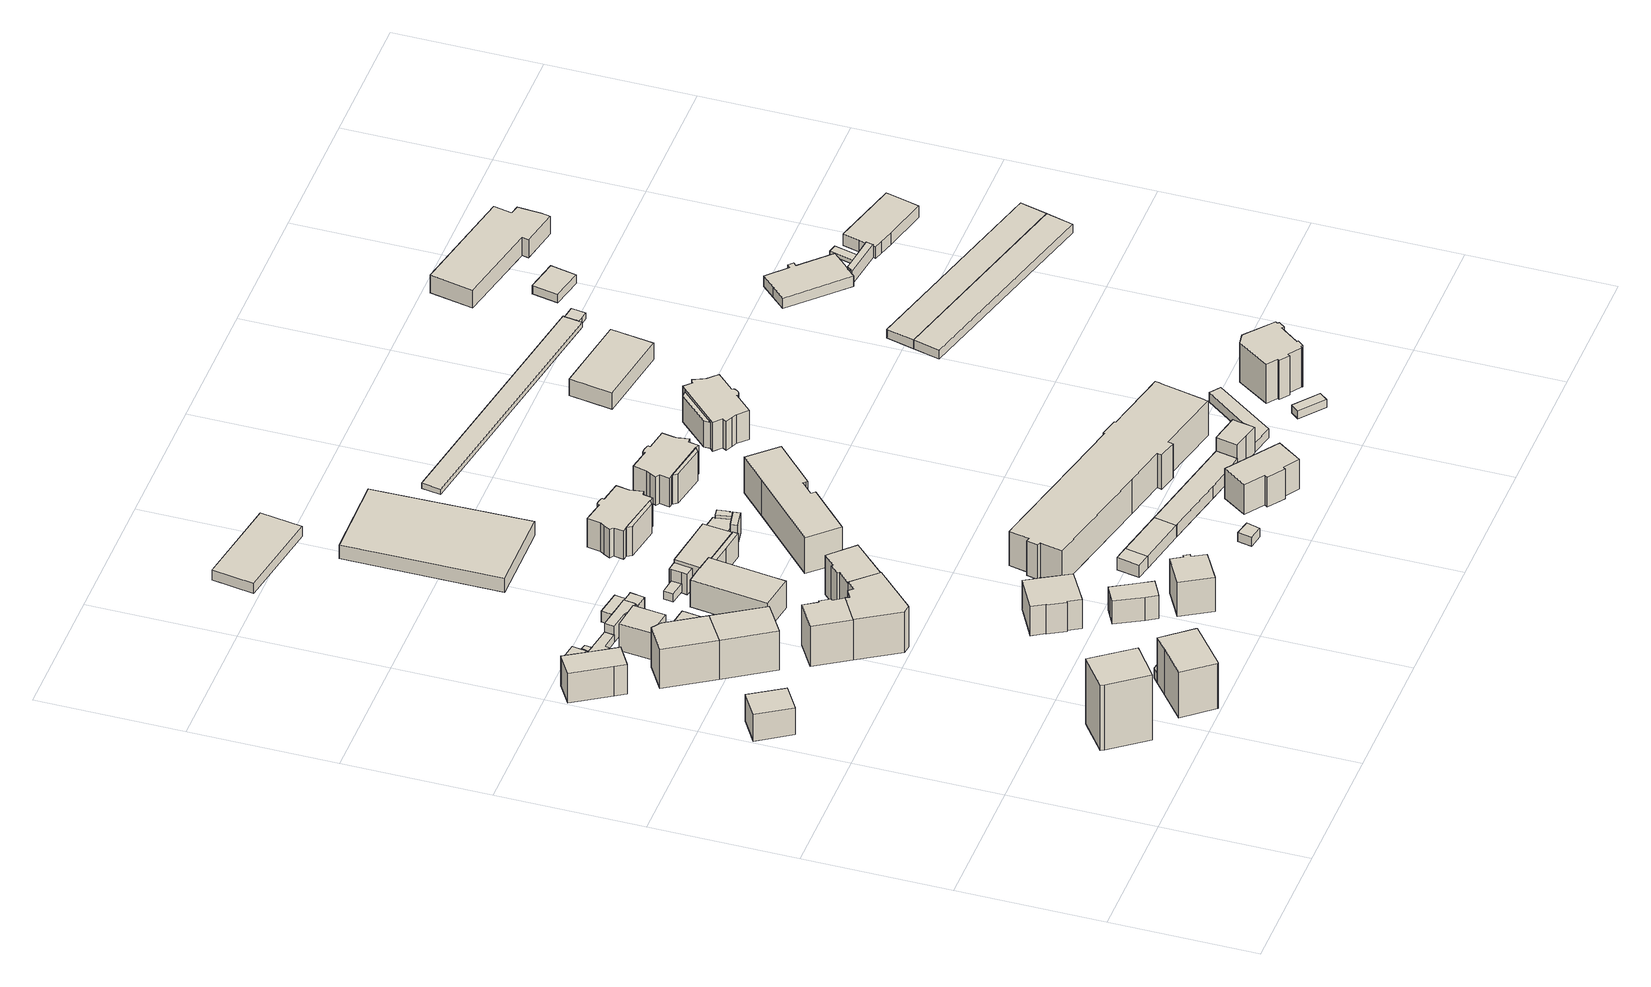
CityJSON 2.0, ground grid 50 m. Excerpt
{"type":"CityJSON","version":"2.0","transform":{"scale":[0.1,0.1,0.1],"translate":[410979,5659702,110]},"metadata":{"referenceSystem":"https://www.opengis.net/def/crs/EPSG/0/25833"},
"CityObjects":{
"building1":{"type":"Building","attributes":{"Dachtyp_tdc":"tdcHipAndGableRoof","Gemeindeschluessel":14612000,"Dachneigung":28.45,"QualitaetDacherkennung":75,"Geometrietyp2DReferenz":"3000","measuredHeight":11.89,"function":"31001_9998","roofType":"5000"},"geometry":[{"type":"Solid","lod":"1","boundaries":[[[[0,1,2,3]],[[4,5,6,7]],[[3,5,4,0]],[[2,6,5,3]],[[1,7,6,2]],[[0,4,7,1]]]]}]},
"building2":{"type":"Building","attributes":{"Dachtyp_tdc":"tdcPolyFlatRoof","Gemeindeschluessel":14612000,"Dachneigung":0,"QualitaetDacherkennung":70,"Geometrietyp2DReferenz":"3000","measuredHeight":25.7,"function":"31001_2000","roofType":"1000"},"geometry":[{"type":"Solid","lod":"1","boundaries":[[[[8,9,10,11,12,13]],[[14,15,16,17,18,19]],[[13,15,14,8]],[[12,16,15,13]],[[11,17,16,12]],[[10,18,17,11]],[[9,19,18,10]],[[8,14,19,9]]]]}]},
"building3":{"type":"Building","attributes":{"Gemeindeschluessel":14612000,"Geometrietyp2DReferenz":"3000","function":"31001_9998","roofType":"9999"},"children":["building3-1","building3-2"]},
"building3-1":{"type":"BuildingPart","attributes":{"Dachtyp_tdc":"tdcGableRoof","Dachneigung":64.09,"QualitaetDacherkennung":6,"Geometrietyp2DReferenz":"3000","measuredHeight":7.27,"roofType":"3100"},"parents":["building3"],"geometry":[{"type":"Solid","lod":"1","boundaries":[[[[20,21,22,23,24,25,26,27]],[[28,29,30,31,32,33,34,35]],[[27,29,28,20]],[[26,30,29,27]],[[25,31,30,26]],[[24,32,31,25]],[[23,33,32,24]],[[22,34,33,23]],[[21,35,34,22]],[[20,28,35,21]]]]}]},
"building3-2":{"type":"BuildingPart","attributes":{"Dachtyp_tdc":"tdcGableRoof","Dachneigung":32.37,"QualitaetDacherkennung":65,"Geometrietyp2DReferenz":"3000","measuredHeight":13.09,"roofType":"3100"},"parents":["building3"],"geometry":[{"type":"Solid","lod":"1","boundaries":[[[[36,37,38,39,40,41,42,43]],[[44,34,32,45,46,47,48,49]],[[43,34,44,36]],[[42,32,34,43]],[[41,45,32,42]],[[40,46,45,41]],[[39,47,46,40]],[[38,48,47,39]],[[37,49,48,38]],[[36,44,49,37]]]]}]},
"building4":{"type":"Building","attributes":{"Dachtyp_tdc":"tdcPolyFlatRoof","Gemeindeschluessel":14612000,"Dachneigung":0,"QualitaetDacherkennung":59,"Geometrietyp2DReferenz":"3000","measuredHeight":17.92,"function":"31001_2000","roofType":"1000"},"geometry":[{"type":"Solid","lod":"1","boundaries":[[[[50,51,52,53,54,55,56]],[[57,58,59,60,61,62,63]],[[56,58,57,50]],[[55,59,58,56]],[[54,60,59,55]],[[53,61,60,54]],[[52,62,61,53]],[[51,63,62,52]],[[50,57,63,51]]]]}]},
"building5":{"type":"Building","attributes":{"Dachtyp_tdc":"tdcFreeFormRoof","Gemeindeschluessel":14612000,"Dachneigung":30.15,"QualitaetDacherkennung":77,"Geometrietyp2DReferenz":"3000","measuredHeight":17.37,"function":"31001_9998","roofType":"5000"},"geometry":[{"type":"Solid","lod":"1","boundaries":[[[[64,65,66,67,68]],[[69,70,71,72,73]],[[68,70,69,64]],[[67,71,70,68]],[[66,72,71,67]],[[65,73,72,66]],[[64,69,73,65]]]]}]},
"building6":{"type":"Building","attributes":{"Dachtyp_tdc":"tdcPolyFlatRoof","Gemeindeschluessel":14612000,"Dachneigung":3.82,"QualitaetDacherkennung":51,"Geometrietyp2DReferenz":"3000","measuredHeight":4.16,"function":"31001_2000","roofType":"2100"},"geometry":[{"type":"Solid","lod":"1","boundaries":[[[[74,75,76,77,78,79]],[[80,81,82,83,84,85]],[[79,81,80,74]],[[78,82,81,79]],[[77,83,82,78]],[[76,84,83,77]],[[75,85,84,76]],[[74,80,85,75]]]]}]},
"building7":{"type":"Building","attributes":{"Dachtyp_tdc":"tdcPolyFlatRoof","Gemeindeschluessel":14612000,"Dachneigung":0,"QualitaetDacherkennung":59,"Geometrietyp2DReferenz":"3000","measuredHeight":2.25,"function":"31001_9998","roofType":"1000"},"geometry":[{"type":"Solid","lod":"1","boundaries":[[[[86,87,88,89,90]],[[91,92,93,94,95]],[[90,92,91,86]],[[89,93,92,90]],[[88,94,93,89]],[[87,95,94,88]],[[86,91,95,87]]]]}]},
"building8":{"type":"Building","attributes":{"Dachtyp_tdc":"tdcHipAndGableRoof","Gemeindeschluessel":14612000,"Dachneigung":31.31,"QualitaetDacherkennung":80,"Geometrietyp2DReferenz":"3000","measuredHeight":17.46,"function":"31001_9998","roofType":"5000"},"geometry":[{"type":"Solid","lod":"1","boundaries":[[[[66,65,96,97]],[[98,99,100,101]],[[97,99,98,66]],[[96,100,99,97]],[[65,101,100,96]],[[66,98,101,65]]]]}]},
"building9":{"type":"Building","attributes":{"Dachtyp_tdc":"tdcPolyFlatRoof","Gemeindeschluessel":14612000,"Dachneigung":0,"QualitaetDacherkennung":0,"Geometrietyp2DReferenz":"3000","BezugspunktDach":"2000","measuredHeight":2.55,"function":"31001_9998"},"geometry":[{"type":"Solid","lod":"1","boundaries":[[[[102,103,104,105,106]],[[107,95,94,108,109]],[[106,95,107,102]],[[105,94,95,106]],[[104,108,94,105]],[[103,109,108,104]],[[102,107,109,103]]]]}]},
"building10":{"type":"Building","attributes":{"Dachtyp_tdc":"tdcPolyFlatRoof","Gemeindeschluessel":14612000,"Dachneigung":13.91,"QualitaetDacherkennung":56,"Geometrietyp2DReferenz":"3000","measuredHeight":3.48,"function":"31001_9998","roofType":"2100"},"geometry":[{"type":"Solid","lod":"1","boundaries":[[[[110,111,112,113,114,115,116,117,118,119]],[[120,121,122,123,124,125,126,127,128,129]],[[119,121,120,110]],[[118,122,121,119]],[[117,123,122,118]],[[116,124,123,117]],[[115,125,124,116]],[[114,126,125,115]],[[113,127,126,114]],[[112,128,127,113]],[[111,129,128,112]],[[110,120,129,111]]]]}]},
"building11":{"type":"Building","attributes":{"Dachtyp_tdc":"tdcFreeFormRoof","Gemeindeschluessel":14612000,"Dachneigung":33.06,"QualitaetDacherkennung":51,"Geometrietyp2DReferenz":"3000","measuredHeight":17.55,"function":"31001_9998","roofType":"5000"},"geometry":[{"type":"Solid","lod":"1","boundaries":[[[[130,131,132,133,134,135,136,137]],[[138,139,140,141,142,143,144,145]],[[137,139,138,130]],[[136,140,139,137]],[[135,141,140,136]],[[134,142,141,135]],[[133,143,142,134]],[[132,144,143,133]],[[131,145,144,132]],[[130,138,145,131]]]]}]},
"building12":{"type":"Building","attributes":{"Dachtyp_tdc":"tdcGableRoof","Gemeindeschluessel":14612000,"Dachneigung":27.66,"QualitaetDacherkennung":81,"Geometrietyp2DReferenz":"3000","measuredHeight":11.78,"function":"31001_9998","roofType":"3100"},"geometry":[{"type":"Solid","lod":"1","boundaries":[[[[146,147,148,149]],[[150,151,152,153]],[[149,151,150,146]],[[148,152,151,149]],[[147,153,152,148]],[[146,150,153,147]]]]}]},
"building13":{"type":"Building","attributes":{"Dachtyp_tdc":"tdcFreeFormRoof","Gemeindeschluessel":14612000,"Dachneigung":32.42,"QualitaetDacherkennung":7,"Geometrietyp2DReferenz":"3000","measuredHeight":18.28,"function":"31001_9998","roofType":"5000"},"geometry":[{"type":"Solid","lod":"1","boundaries":[[[[154,155,156,157,158,159,160,161,162]],[[145,144,163,164,165,166,167,168,169]],[[162,144,145,154]],[[161,163,144,162]],[[160,164,163,161]],[[159,165,164,160]],[[158,166,165,159]],[[157,167,166,158]],[[156,168,167,157]],[[155,169,168,156]],[[154,145,169,155]]]]}]},
"building14":{"type":"Building","attributes":{"Dachtyp_tdc":"tdcPolyFlatRoof","Gemeindeschluessel":14612000,"Dachneigung":0,"QualitaetDacherkennung":68,"Geometrietyp2DReferenz":"3000","measuredHeight":2.69,"function":"31001_9998","roofType":"1000"},"geometry":[{"type":"Solid","lod":"1","boundaries":[[[[170,171,172,173]],[[174,175,176,177]],[[173,175,174,170]],[[172,176,175,173]],[[171,177,176,172]],[[170,174,177,171]]]]}]},
"building15":{"type":"Building","attributes":{"Gemeindeschluessel":14612000,"Geometrietyp2DReferenz":"3000","function":"31001_9998","roofType":"9999"},"children":["building15-1","building15-2"]},
"building15-1":{"type":"BuildingPart","attributes":{"Dachtyp_tdc":"tdcFreeFormRoof","Dachneigung":44.7,"QualitaetDacherkennung":8,"Geometrietyp2DReferenz":"3000","measuredHeight":7.55,"roofType":"5000"},"parents":["building15"],"geometry":[{"type":"Solid","lod":"1","boundaries":[[[[178,179,180,181,182,183,184,185,186]],[[187,188,189,190,191,192,193,194,195]],[[186,188,187,178]],[[185,189,188,186]],[[184,190,189,185]],[[183,191,190,184]],[[182,192,191,183]],[[181,193,192,182]],[[180,194,193,181]],[[179,195,194,180]],[[178,187,195,179]]]]}]},
"building15-2":{"type":"BuildingPart","attributes":{"Dachtyp_tdc":"tdcPolyFlatRoof","Dachneigung":4.94,"QualitaetDacherkennung":70,"Geometrietyp2DReferenz":"3000","measuredHeight":6.13,"roofType":"2100"},"parents":["building15"],"geometry":[{"type":"Solid","lod":"1","boundaries":[[[[196,197,198,199,200,201]],[[194,192,202,203,204,205]],[[201,192,194,196]],[[200,202,192,201]],[[199,203,202,200]],[[198,204,203,199]],[[197,205,204,198]],[[196,194,205,197]]]]}]},
"building16":{"type":"Building","attributes":{"Dachtyp_tdc":"tdcFreeFormRoof","Gemeindeschluessel":14612000,"Dachneigung":34.7,"QualitaetDacherkennung":12,"Geometrietyp2DReferenz":"3000","measuredHeight":5.83,"function":"31001_9998","roofType":"5000"},"geometry":[{"type":"Solid","lod":"1","boundaries":[[[[206,207,208,209,210]],[[211,212,213,214,215]],[[210,212,211,206]],[[209,213,212,210]],[[208,214,213,209]],[[207,215,214,208]],[[206,211,215,207]]]]}]},
"building17":{"type":"Building","attributes":{"Dachtyp_tdc":"tdcHipAndGableRoof","Gemeindeschluessel":14612000,"Dachneigung":14.03,"QualitaetDacherkennung":25,"Geometrietyp2DReferenz":"3000","measuredHeight":12.57,"function":"31001_9998","roofType":"5000"},"geometry":[{"type":"Solid","lod":"1","boundaries":[[[[216,217,218,219,220,221,222,223,224]],[[225,226,227,228,229,230,231,232,233]],[[224,226,225,216]],[[223,227,226,224]],[[222,228,227,223]],[[221,229,228,222]],[[220,230,229,221]],[[219,231,230,220]],[[218,232,231,219]],[[217,233,232,218]],[[216,225,233,217]]]]}]},
"building18":{"type":"Building","attributes":{"Dachtyp_tdc":"tdcPolyFlatRoof","Gemeindeschluessel":14612000,"Dachneigung":0,"QualitaetDacherkennung":86,"Geometrietyp2DReferenz":"3000","measuredHeight":10.65,"function":"31001_9998","roofType":"1000"},"geometry":[{"type":"Solid","lod":"1","boundaries":[[[[234,235,236,237,238,239,240,241,242,243,244]],[[245,246,247,248,249,250,251,252,253,254,255]],[[244,246,245,234]],[[243,247,246,244]],[[242,248,247,243]],[[241,249,248,242]],[[240,250,249,241]],[[239,251,250,240]],[[238,252,251,239]],[[237,253,252,238]],[[236,254,253,237]],[[235,255,254,236]],[[234,245,255,235]]]]}]},
"building19":{"type":"Building","attributes":{"Dachtyp_tdc":"tdcGableRoof","Gemeindeschluessel":14612000,"Dachneigung":38.13,"QualitaetDacherkennung":48,"Geometrietyp2DReferenz":"3000","measuredHeight":10.62,"function":"31001_9998","roofType":"3100"},"geometry":[{"type":"Solid","lod":"1","boundaries":[[[[256,257,258,259,260,261,262,263]],[[264,265,266,267,268,269,270,271]],[[263,265,264,256]],[[262,266,265,263]],[[261,267,266,262]],[[260,268,267,261]],[[259,269,268,260]],[[258,270,269,259]],[[257,271,270,258]],[[256,264,271,257]]]]}]},
"building20":{"type":"Building","attributes":{"Dachtyp_tdc":"tdcHipAndGableRoof","Gemeindeschluessel":14612000,"Dachneigung":27.06,"QualitaetDacherkennung":52,"Geometrietyp2DReferenz":"3000","measuredHeight":17.89,"function":"31001_9998","roofType":"5000"},"geometry":[{"type":"Solid","lod":"1","boundaries":[[[[272,273,274,275,276,277,278,279,280]],[[281,282,283,284,285,286,287,288,289]],[[280,282,281,272]],[[279,283,282,280]],[[278,284,283,279]],[[277,285,284,278]],[[276,286,285,277]],[[275,287,286,276]],[[274,288,287,275]],[[273,289,288,274]],[[272,281,289,273]]]]}]},
"building21":{"type":"Building","attributes":{"Dachtyp_tdc":"tdcGableRoof","Gemeindeschluessel":14612000,"Dachneigung":25.52,"QualitaetDacherkennung":60,"Geometrietyp2DReferenz":"3000","measuredHeight":3.64,"function":"31001_9998","roofType":"3100"},"geometry":[{"type":"Solid","lod":"1","boundaries":[[[[290,291,292,293]],[[294,295,296,297]],[[293,295,294,290]],[[292,296,295,293]],[[291,297,296,292]],[[290,294,297,291]]]]}]},
"building22":{"type":"Building","attributes":{"Dachtyp_tdc":"tdcFreeFormRoof","Gemeindeschluessel":14612000,"Dachneigung":30.34,"QualitaetDacherkennung":51,"Geometrietyp2DReferenz":"3000","measuredHeight":15.35,"function":"31001_9998","roofType":"5000"},"geometry":[{"type":"Solid","lod":"1","boundaries":[[[[298,299,300,301,302,303,304,305]],[[306,307,308,309,310,311,312,313]],[[305,307,306,298]],[[304,308,307,305]],[[303,309,308,304]],[[302,310,309,303]],[[301,311,310,302]],[[300,312,311,301]],[[299,313,312,300]],[[298,306,313,299]]]]}]},
"building23":{"type":"Building","attributes":{"Dachtyp_tdc":"tdcPolyFlatRoof","Gemeindeschluessel":14612000,"Dachneigung":0,"QualitaetDacherkennung":20,"Geometrietyp2DReferenz":"3000","measuredHeight":3.99,"function":"31001_9998","roofType":"1000"},"geometry":[{"type":"Solid","lod":"1","boundaries":[[[[314,315,316,317]],[[318,319,320,321]],[[317,319,318,314]],[[316,320,319,317]],[[315,321,320,316]],[[314,318,321,315]]]]}]},
"building24":{"type":"Building","attributes":{"Gemeindeschluessel":14612000,"Geometrietyp2DReferenz":"3000","function":"31001_9998","roofType":"9999"},"children":["building24-1","building24-2","building24-3","building24-4","building24-5","building24-6"]},
"building24-1":{"type":"BuildingPart","attributes":{"Dachtyp_tdc":"tdcPolyFlatRoof","Dachneigung":37.75,"QualitaetDacherkennung":62,"Geometrietyp2DReferenz":"3000","measuredHeight":8.71,"roofType":"2100"},"parents":["building24"],"geometry":[{"type":"Solid","lod":"1","boundaries":[[[[322,323,324,325,326,327]],[[328,329,330,331,332,333]],[[327,329,328,322]],[[326,330,329,327]],[[325,331,330,326]],[[324,332,331,325]],[[323,333,332,324]],[[322,328,333,323]]]]}]},
"building24-2":{"type":"BuildingPart","attributes":{"Dachtyp_tdc":"tdcGableRoof","Dachneigung":14.85,"QualitaetDacherkennung":25,"Geometrietyp2DReferenz":"3000","measuredHeight":10.4,"roofType":"3100"},"parents":["building24"],"geometry":[{"type":"Solid","lod":"1","boundaries":[[[[334,335,336,337]],[[338,339,340,341]],[[337,339,338,334]],[[336,340,339,337]],[[335,341,340,336]],[[334,338,341,335]]]]}]},
"building24-3":{"type":"BuildingPart","attributes":{"Dachtyp_tdc":"tdcPolyFlatRoof","Dachneigung":3.34,"QualitaetDacherkennung":79,"Geometrietyp2DReferenz":"3000","measuredHeight":8.19,"roofType":"2100"},"parents":["building24"],"geometry":[{"type":"Solid","lod":"1","boundaries":[[[[342,343,344,345,346,347]],[[348,349,350,351,352,338]],[[347,349,348,342]],[[346,350,349,347]],[[345,351,350,346]],[[344,352,351,345]],[[343,338,352,344]],[[342,348,338,343]]]]}]},
"building24-4":{"type":"BuildingPart","attributes":{"Dachtyp_tdc":"tdcPolyFlatRoof","Dachneigung":38.41,"QualitaetDacherkennung":65,"Geometrietyp2DReferenz":"3000","measuredHeight":10.07,"roofType":"2100"},"parents":["building24"],"geometry":[{"type":"Solid","lod":"1","boundaries":[[[[353,354,355,356,357,358]],[[359,360,361,340,362,363]],[[358,360,359,353]],[[357,361,360,358]],[[356,340,361,357]],[[355,362,340,356]],[[354,363,362,355]],[[353,359,363,354]]]]}]},
"building24-5":{"type":"BuildingPart","attributes":{"Dachtyp_tdc":"tdcFreeFormRoof","Dachneigung":24.23,"QualitaetDacherkennung":62,"Geometrietyp2DReferenz":"3000","measuredHeight":8.21,"roofType":"5000"},"parents":["building24"],"geometry":[{"type":"Solid","lod":"1","boundaries":[[[[364,365,366,367,368,369,370,371,372,373,374,375]],[[376,377,378,340,379,339,380,381,329,382,328,383]],[[375,377,376,364]],[[374,378,377,375]],[[373,340,378,374]],[[372,379,340,373]],[[371,339,379,372]],[[370,380,339,371]],[[369,381,380,370]],[[368,329,381,369]],[[367,382,329,368]],[[366,328,382,367]],[[365,383,328,366]],[[364,376,383,365]]]]}]},
"building24-6":{"type":"BuildingPart","attributes":{"Dachtyp_tdc":"tdcPolyFlatRoof","Dachneigung":39.74,"QualitaetDacherkennung":48,"Geometrietyp2DReferenz":"3000","measuredHeight":8.86,"roofType":"2100"},"parents":["building24"],"geometry":[{"type":"Solid","lod":"1","boundaries":[[[[384,385,386,387]],[[388,383,333,389]],[[387,383,388,384]],[[386,333,383,387]],[[385,389,333,386]],[[384,388,389,385]]]]}]},
"building25":{"type":"Building","attributes":{"Dachtyp_tdc":"tdcPolyFlatRoof","Gemeindeschluessel":14612000,"Dachneigung":10.59,"QualitaetDacherkennung":79,"Geometrietyp2DReferenz":"3000","measuredHeight":5.5,"function":"31001_9998","roofType":"2100"},"geometry":[{"type":"Solid","lod":"1","boundaries":[[[[390,391,392,393]],[[394,395,396,397]],[[393,395,394,390]],[[392,396,395,393]],[[391,397,396,392]],[[390,394,397,391]]]]}]},
"building26":{"type":"Building","attributes":{"Dachtyp_tdc":"tdcGableRoof","Gemeindeschluessel":14612000,"Dachneigung":11.75,"QualitaetDacherkennung":2,"Geometrietyp2DReferenz":"3000","measuredHeight":9.67,"function":"31001_2000","roofType":"3100"},"geometry":[{"type":"Solid","lod":"1","boundaries":[[[[398,399,400,401]],[[402,403,404,405]],[[401,403,402,398]],[[400,404,403,401]],[[399,405,404,400]],[[398,402,405,399]]]]}]},
"building27":{"type":"Building","attributes":{"Dachtyp_tdc":"tdcPolyFlatRoof","Gemeindeschluessel":14612000,"Dachneigung":9.87,"QualitaetDacherkennung":78,"Geometrietyp2DReferenz":"3000","measuredHeight":5.44,"function":"31001_9998","roofType":"2100"},"geometry":[{"type":"Solid","lod":"1","boundaries":[[[[406,407,408,409]],[[410,411,397,396]],[[409,411,410,406]],[[408,397,411,409]],[[407,396,397,408]],[[406,410,396,407]]]]}]},
"building28":{"type":"Building","attributes":{"Gemeindeschluessel":14612000,"Geometrietyp2DReferenz":"3000","function":"31001_9998","roofType":"9999"},"children":["building28-1","building28-2"]},
"building28-1":{"type":"BuildingPart","attributes":{"Dachtyp_tdc":"tdcPolyFlatRoof","Dachneigung":4.15,"QualitaetDacherkennung":34,"Geometrietyp2DReferenz":"3000","measuredHeight":11.45,"roofType":"2100"},"parents":["building28"],"geometry":[{"type":"Solid","lod":"1","boundaries":[[[[412,413,414,415]],[[416,417,418,419]],[[415,417,416,412]],[[414,418,417,415]],[[413,419,418,414]],[[412,416,419,413]]]]}]},
"building28-2":{"type":"BuildingPart","attributes":{"Dachtyp_tdc":"tdcGableRoof","Dachneigung":38.73,"QualitaetDacherkennung":69,"Geometrietyp2DReferenz":"3000","measuredHeight":14.3,"roofType":"3100"},"parents":["building28"],"geometry":[{"type":"Solid","lod":"1","boundaries":[[[[420,421,422,423,424,425,426,427,428,429,430,431,432,433,434,435,436,437,438,439,440,441,442,443,444]],[[445,418,417,446,447,448,449,450,451,452,453,454,455,456,457,458,459,460,461,462,463,464,465,466,467]],[[444,418,445,420]],[[443,417,418,444]],[[442,446,417,443]],[[441,447,446,442]],[[440,448,447,441]],[[439,449,448,440]],[[438,450,449,439]],[[437,451,450,438]],[[436,452,451,437]],[[435,453,452,436]],[[434,454,453,435]],[[433,455,454,434]],[[432,456,455,433]],[[431,457,456,432]],[[430,458,457,431]],[[429,459,458,430]],[[428,460,459,429]],[[427,461,460,428]],[[426,462,461,427]],[[425,463,462,426]],[[424,464,463,425]],[[423,465,464,424]],[[422,466,465,423]],[[421,467,466,422]],[[420,445,467,421]]]]}]},
"building29":{"type":"Building","attributes":{"Dachtyp_tdc":"tdcPolyFlatRoof","Gemeindeschluessel":14612000,"Dachneigung":3.03,"QualitaetDacherkennung":81,"Geometrietyp2DReferenz":"3000","measuredHeight":3.61,"function":"31001_9998","roofType":"2100"},"geometry":[{"type":"Solid","lod":"1","boundaries":[[[[468,469,470,471,472]],[[473,474,475,476,477]],[[472,474,473,468]],[[471,475,474,472]],[[470,476,475,471]],[[469,477,476,470]],[[468,473,477,469]]]]}]},
"building30":{"type":"Building","attributes":{"Dachtyp_tdc":"tdcFreeFormRoof","Gemeindeschluessel":14612000,"Dachneigung":45.77,"QualitaetDacherkennung":66,"Geometrietyp2DReferenz":"3000","measuredHeight":17.27,"function":"31001_9998","roofType":"5000"},"geometry":[{"type":"Solid","lod":"1","boundaries":[[[[478,479,480,481,482,483,484,485,486,487,488,489]],[[490,491,492,493,494,495,496,497,498,499,500,501]],[[489,491,490,478]],[[488,492,491,489]],[[487,493,492,488]],[[486,494,493,487]],[[485,495,494,486]],[[484,496,495,485]],[[483,497,496,484]],[[482,498,497,483]],[[481,499,498,482]],[[480,500,499,481]],[[479,501,500,480]],[[478,490,501,479]]]]}]},
"building31":{"type":"Building","attributes":{"name":"Landesamt für Schule und Bildung","Dachtyp_tdc":"tdcFreeFormRoof","Gemeindeschluessel":14612000,"Dachneigung":10.37,"QualitaetDacherkennung":7,"Geometrietyp2DReferenz":"3000","measuredHeight":19.31,"function":"31001_3010","roofType":"5000"},"geometry":[{"type":"Solid","lod":"1","boundaries":[[[[502,503,504,505,506,507,508,509,510,511,512,513,514,515,516,517,518,519,520,521,522,523]],[[524,525,526,527,528,529,530,531,532,533,534,535,536,537,538,539,540,541,542,543,544,545]],[[523,525,524,502]],[[522,526,525,523]],[[521,527,526,522]],[[520,528,527,521]],[[519,529,528,520]],[[518,530,529,519]],[[517,531,530,518]],[[516,532,531,517]],[[515,533,532,516]],[[514,534,533,515]],[[513,535,534,514]],[[512,536,535,513]],[[511,537,536,512]],[[510,538,537,511]],[[509,539,538,510]],[[508,540,539,509]],[[507,541,540,508]],[[506,542,541,507]],[[505,543,542,506]],[[504,544,543,505]],[[503,545,544,504]],[[502,524,545,503]]]]}]},
"building32":{"type":"Building","attributes":{"Dachtyp_tdc":"tdcPolyFlatRoof","Gemeindeschluessel":14612000,"Dachneigung":10.56,"QualitaetDacherkennung":81,"Geometrietyp2DReferenz":"3000","measuredHeight":5.44,"function":"31001_9998","roofType":"2100"},"geometry":[{"type":"Solid","lod":"1","boundaries":[[[[546,547,548,406,409,549,550]],[[551,552,553,411,410,554,555]],[[550,552,551,546]],[[549,553,552,550]],[[409,411,553,549]],[[406,410,411,409]],[[548,554,410,406]],[[547,555,554,548]],[[546,551,555,547]]]]}]},
"building33":{"type":"Building","attributes":{"Gemeindeschluessel":14612000,"Geometrietyp2DReferenz":"3000","function":"31001_9998","roofType":"9999"},"children":["building33-1","building33-2"]},
"building33-1":{"type":"BuildingPart","attributes":{"Dachtyp_tdc":"tdcGableRoof","Dachneigung":39.76,"QualitaetDacherkennung":63,"Geometrietyp2DReferenz":"3000","measuredHeight":14.29,"roofType":"3100"},"parents":["building33"],"geometry":[{"type":"Solid","lod":"1","boundaries":[[[[556,557,558,559,560,561,562,563,564,565,566,567,568,569,570,571,572,573,574,575,576,577,578,579,580]],[[581,582,583,584,585,586,587,588,589,590,591,592,593,594,595,596,597,598,599,600,601,602,603,604,605]],[[580,582,581,556]],[[579,583,582,580]],[[578,584,583,579]],[[577,585,584,578]],[[576,586,585,577]],[[575,587,586,576]],[[574,588,587,575]],[[573,589,588,574]],[[572,590,589,573]],[[571,591,590,572]],[[570,592,591,571]],[[569,593,592,570]],[[568,594,593,569]],[[567,595,594,568]],[[566,596,595,567]],[[565,597,596,566]],[[564,598,597,565]],[[563,599,598,564]],[[562,600,599,563]],[[561,601,600,562]],[[560,602,601,561]],[[559,603,602,560]],[[558,604,603,559]],[[557,605,604,558]],[[556,581,605,557]]]]}]},
"building33-2":{"type":"BuildingPart","attributes":{"Dachtyp_tdc":"tdcPolyFlatRoof","Dachneigung":0,"QualitaetDacherkennung":30,"Geometrietyp2DReferenz":"3000","measuredHeight":11.41,"roofType":"1000"},"parents":["building33"],"geometry":[{"type":"Solid","lod":"1","boundaries":[[[[606,607,608,609]],[[582,610,611,583]],[[609,610,582,606]],[[608,611,610,609]],[[607,583,611,608]],[[606,582,583,607]]]]}]},
"building34":{"type":"Building","attributes":{"Dachtyp_tdc":"tdcPolyFlatRoof","Gemeindeschluessel":14612000,"Dachneigung":0,"QualitaetDacherkennung":42,"Geometrietyp2DReferenz":"3000","measuredHeight":11.67,"function":"31001_9998","roofType":"1000"},"geometry":[{"type":"Solid","lod":"1","boundaries":[[[[612,613,614,615,616,617,618,619]],[[620,621,622,623,624,625,626,627]],[[619,621,620,612]],[[618,622,621,619]],[[617,623,622,618]],[[616,624,623,617]],[[615,625,624,616]],[[614,626,625,615]],[[613,627,626,614]],[[612,620,627,613]]]]}]},
"building35":{"type":"Building","attributes":{"Dachtyp_tdc":"tdcFreeFormRoof","Gemeindeschluessel":14612000,"Dachneigung":10.02,"QualitaetDacherkennung":74,"Geometrietyp2DReferenz":"3000","measuredHeight":10.49,"function":"31001_9998","roofType":"5000"},"geometry":[{"type":"Solid","lod":"1","boundaries":[[[[628,629,630,631,632,633,634]],[[555,554,635,636,637,638,639]],[[634,554,555,628]],[[633,635,554,634]],[[632,636,635,633]],[[631,637,636,632]],[[630,638,637,631]],[[629,639,638,630]],[[628,555,639,629]]]]}]},
"building36":{"type":"Building","attributes":{"Gemeindeschluessel":14612000,"Geometrietyp2DReferenz":"3000","function":"31001_9998","roofType":"9999"},"children":["building36-1","building36-2"]},
"building36-1":{"type":"BuildingPart","attributes":{"Dachtyp_tdc":"tdcFreeFormRoof","Dachneigung":38.84,"QualitaetDacherkennung":68,"Geometrietyp2DReferenz":"3000","measuredHeight":14.52,"roofType":"5000"},"parents":["building36"],"geometry":[{"type":"Solid","lod":"1","boundaries":[[[[640,641,642,643,644,645,646,647,648,649,650,651,652,653,654,655,656,657,658,659,660,661,662,663,664,665,666,667,668,669,670,671,672,673,674,675]],[[676,677,678,679,680,681,682,683,684,685,686,687,688,689,690,691,692,693,694,695,696,697,698,699,700,701,702,703,704,705,706,707,708,709,710,711]],[[675,677,676,640]],[[674,678,677,675]],[[673,679,678,674]],[[672,680,679,673]],[[671,681,680,672]],[[670,682,681,671]],[[669,683,682,670]],[[668,684,683,669]],[[667,685,684,668]],[[666,686,685,667]],[[665,687,686,666]],[[664,688,687,665]],[[663,689,688,664]],[[662,690,689,663]],[[661,691,690,662]],[[660,692,691,661]],[[659,693,692,660]],[[658,694,693,659]],[[657,695,694,658]],[[656,696,695,657]],[[655,697,696,656]],[[654,698,697,655]],[[653,699,698,654]],[[652,700,699,653]],[[651,701,700,652]],[[650,702,701,651]],[[649,703,702,650]],[[648,704,703,649]],[[647,705,704,648]],[[646,706,705,647]],[[645,707,706,646]],[[644,708,707,645]],[[643,709,708,644]],[[642,710,709,643]],[[641,711,710,642]],[[640,676,711,641]]]]}]},
"building36-2":{"type":"BuildingPart","attributes":{"Dachtyp_tdc":"tdcFreeFormRoof","Dachneigung":75.71,"QualitaetDacherkennung":22,"Geometrietyp2DReferenz":"3000","measuredHeight":11.73,"roofType":"5000"},"parents":["building36"],"geometry":[{"type":"Solid","lod":"1","boundaries":[[[[712,713,714,715]],[[677,716,717,678]],[[715,716,677,712]],[[714,717,716,715]],[[713,678,717,714]],[[712,677,678,713]]]]}]},
"building37":{"type":"Building","attributes":{"Dachtyp_tdc":"tdcPolyFlatRoof","Gemeindeschluessel":14612000,"Dachneigung":0,"QualitaetDacherkennung":75,"Geometrietyp2DReferenz":"3000","measuredHeight":3.73,"function":"31001_9998","roofType":"1000"},"geometry":[{"type":"Solid","lod":"1","boundaries":[[[[718,719,720,721,722,723,724,725,726]],[[727,728,729,730,731,732,733,734,735]],[[726,728,727,718]],[[725,729,728,726]],[[724,730,729,725]],[[723,731,730,724]],[[722,732,731,723]],[[721,733,732,722]],[[720,734,733,721]],[[719,735,734,720]],[[718,727,735,719]]]]}]},
"building38":{"type":"Building","attributes":{"Dachtyp_tdc":"tdcPolyFlatRoof","Gemeindeschluessel":14612000,"Dachneigung":0,"QualitaetDacherkennung":87,"Geometrietyp2DReferenz":"3000","measuredHeight":2.19,"function":"31001_2463","roofType":"1000"},"geometry":[{"type":"Solid","lod":"1","boundaries":[[[[736,737,738,739,740,741]],[[742,743,744,745,746,747]],[[741,743,742,736]],[[740,744,743,741]],[[739,745,744,740]],[[738,746,745,739]],[[737,747,746,738]],[[736,742,747,737]]]]}]},
"building39":{"type":"Building","attributes":{"Dachtyp_tdc":"tdcFreeFormRoof","Gemeindeschluessel":14612000,"Dachneigung":28.77,"QualitaetDacherkennung":17,"Geometrietyp2DReferenz":"3000","measuredHeight":3.51,"function":"31001_9998","roofType":"5000"},"geometry":[{"type":"Solid","lod":"1","boundaries":[[[[748,749,750,751]],[[752,753,754,755]],[[751,753,752,748]],[[750,754,753,751]],[[749,755,754,750]],[[748,752,755,749]]]]}]},
"building40":{"type":"Building","attributes":{"Dachtyp_tdc":"tdcPolyFlatRoof","Gemeindeschluessel":14612000,"Dachneigung":0,"QualitaetDacherkennung":56,"Geometrietyp2DReferenz":"3000","measuredHeight":6.49,"function":"31001_9998","roofType":"1000"},"geometry":[{"type":"Solid","lod":"1","boundaries":[[[[756,757,758,759]],[[760,761,762,763]],[[759,761,760,756]],[[758,762,761,759]],[[757,763,762,758]],[[756,760,763,757]]]]}]},
"building41":{"type":"Building","attributes":{"Dachtyp_tdc":"tdcFreeFormRoof","Gemeindeschluessel":14612000,"Dachneigung":42.19,"QualitaetDacherkennung":31,"Geometrietyp2DReferenz":"3000","measuredHeight":18.65,"function":"31001_9998","roofType":"5000"},"geometry":[{"type":"Solid","lod":"1","boundaries":[[[[764,765,766,767,768,769,770,771,772,773,774,775,776,777,778,779,780,781]],[[782,783,784,785,786,787,788,789,790,791,792,793,794,795,796,797,798,799]],[[781,783,782,764]],[[780,784,783,781]],[[779,785,784,780]],[[778,786,785,779]],[[777,787,786,778]],[[776,788,787,777]],[[775,789,788,776]],[[774,790,789,775]],[[773,791,790,774]],[[772,792,791,773]],[[771,793,792,772]],[[770,794,793,771]],[[769,795,794,770]],[[768,796,795,769]],[[767,797,796,768]],[[766,798,797,767]],[[765,799,798,766]],[[764,782,799,765]]]]}]},
"building42":{"type":"Building","attributes":{"Dachtyp_tdc":"tdcPolyFlatRoof","Gemeindeschluessel":14612000,"Dachneigung":6.35,"QualitaetDacherkennung":67,"Geometrietyp2DReferenz":"3000","measuredHeight":2.58,"function":"31001_2463","roofType":"2100"},"geometry":[{"type":"Solid","lod":"1","boundaries":[[[[800,801,802,803,804,805]],[[806,747,746,807,808,809]],[[805,747,806,800]],[[804,746,747,805]],[[803,807,746,804]],[[802,808,807,803]],[[801,809,808,802]],[[800,806,809,801]]]]}]},
"building43":{"type":"Building","attributes":{"Dachtyp_tdc":"tdcPolyFlatRoof","Gemeindeschluessel":14612000,"Dachneigung":0,"QualitaetDacherkennung":80,"Geometrietyp2DReferenz":"3000","measuredHeight":3.3,"function":"31001_9998","roofType":"1000"},"geometry":[{"type":"Solid","lod":"1","boundaries":[[[[810,811,812,813]],[[814,815,816,817]],[[813,815,814,810]],[[812,816,815,813]],[[811,817,816,812]],[[810,814,817,811]]]]}]},
"building44":{"type":"Building","attributes":{"Gemeindeschluessel":14612000,"Dachneigung":63.04,"Dachorientierung":-75.1,"MittlereTraufHoehe":113.41,"QualitaetDacherkennung":87,"ObjektHoehe":4.58,"BodenHoehe":111.25,"Geometrietyp2DReferenz":"3000","AbsoluteHoehe":115.83,"Dachflaeche":801.73,"measuredHeight":4.58,"function":"31001_2740","roofType":"3100","storeysAboveGround":2},"geometry":[{"type":"Solid","lod":"1","boundaries":[[[[818,819,820,821]],[[822,823,824,825]],[[821,823,822,818]],[[820,824,823,821]],[[819,825,824,820]],[[818,822,825,819]]]]}]},
"building45":{"type":"Building","attributes":{"Gemeindeschluessel":14612000,"Dachneigung":63.69,"Dachorientierung":-75.15,"MittlereTraufHoehe":113.41,"QualitaetDacherkennung":80,"ObjektHoehe":4.65,"BodenHoehe":111.18,"Geometrietyp2DReferenz":"3000","AbsoluteHoehe":115.83,"Dachflaeche":820.28,"measuredHeight":4.65,"function":"31001_2740","roofType":"3100","storeysAboveGround":2},"geometry":[{"type":"Solid","lod":"1","boundaries":[[[[826,818,821,827]],[[828,829,823,822]],[[827,829,828,826]],[[821,823,829,827]],[[818,822,823,821]],[[826,828,822,818]]]]}]},
"building46":{"type":"Building","attributes":{"Dachtyp_tdc":"tdcPolyFlatRoof","Gemeindeschluessel":14612000,"Dachneigung":0,"QualitaetDacherkennung":87,"Geometrietyp2DReferenz":"3000","measuredHeight":6.95,"function":"31001_9998","roofType":"1000"},"geometry":[{"type":"Solid","lod":"1","boundaries":[[[[830,831,832,833,834,835,836,837,838]],[[839,840,841,842,843,844,845,846,847]],[[838,840,839,830]],[[837,841,840,838]],[[836,842,841,837]],[[835,843,842,836]],[[834,844,843,835]],[[833,845,844,834]],[[832,846,845,833]],[[831,847,846,832]],[[830,839,847,831]]]]}]},
"building47":{"type":"Building","attributes":{"Gemeindeschluessel":14612000,"Geometrietyp2DReferenz":"3000","function":"31001_2000","roofType":"9999"},"children":["building47-1","building47-2","building47-3","building47-4"]},
"building47-1":{"type":"BuildingPart","attributes":{"Dachtyp_tdc":"tdcPolyFlatRoof","Dachneigung":8.3,"QualitaetDacherkennung":94,"Geometrietyp2DReferenz":"3000","measuredHeight":2.27,"roofType":"2100"},"parents":["building47"],"geometry":[{"type":"Solid","lod":"1","boundaries":[[[[848,849,850,851,852,853]],[[854,855,856,857,858,859]],[[852,855,854,853]],[[851,856,855,852]],[[850,857,856,851]],[[849,858,857,850]],[[848,859,858,849]],[[853,854,859,848]]]]}]},
"building47-2":{"type":"BuildingPart","attributes":{"Dachtyp_tdc":"tdcGableRoof","Dachneigung":14.61,"QualitaetDacherkennung":88,"Geometrietyp2DReferenz":"3000","measuredHeight":5.28,"roofType":"3100"},"parents":["building47"],"geometry":[{"type":"Solid","lod":"1","boundaries":[[[[860,861,862,863,864,865,866,867,868,869,870]],[[871,872,873,859,874,875,876,877,878,879,880]],[[870,872,871,860]],[[869,873,872,870]],[[868,859,873,869]],[[867,874,859,868]],[[866,875,874,867]],[[865,876,875,866]],[[864,877,876,865]],[[863,878,877,864]],[[862,879,878,863]],[[861,880,879,862]],[[860,871,880,861]]]]}]},
"building47-3":{"type":"BuildingPart","attributes":{"Dachtyp_tdc":"tdcFreeFormRoof","Dachneigung":64.77,"QualitaetDacherkennung":11,"Geometrietyp2DReferenz":"3000","measuredHeight":6.41,"roofType":"5000"},"parents":["building47"],"geometry":[{"type":"Solid","lod":"1","boundaries":[[[[881,882,883,884,885,886,887,888]],[[889,854,859,890,873,891,892,893]],[[888,889,893,881]],[[887,854,889,888]],[[886,859,854,887]],[[885,890,859,886]],[[884,873,890,885]],[[883,891,873,884]],[[882,892,891,883]],[[881,893,892,882]]]]}]},
"building47-4":{"type":"BuildingPart","attributes":{"Dachtyp_tdc":"tdcGableRoof","Dachneigung":10.01,"QualitaetDacherkennung":80,"Geometrietyp2DReferenz":"3000","measuredHeight":4.81,"roofType":"3100"},"parents":["building47"],"geometry":[{"type":"Solid","lod":"1","boundaries":[[[[894,895,896,897,898,899,900,901,902,903,904,905,906,907,908]],[[891,909,910,911,912,913,914,915,916,917,918,919,920,921,893]],[[908,909,891,894]],[[907,910,909,908]],[[906,911,910,907]],[[905,912,911,906]],[[904,913,912,905]],[[903,914,913,904]],[[902,915,914,903]],[[901,916,915,902]],[[900,917,916,901]],[[899,918,917,900]],[[898,919,918,899]],[[897,920,919,898]],[[896,921,920,897]],[[895,893,921,896]],[[894,891,893,895]]]]}]}
},
"vertices":[
[91,1375,116],[4,1320,116],[76,1207,116],[162,1262,116],[91,1375,11],[162,1262,11],[76,1207,11],[4,1320,11],
[507,234,273],[413,359,273],[404,370,273],[292,286,273],[300,274,273],[394,150,273],[507,234,16],[394,150,16],[300,274,16],[292,286,16],[404,370,16],[413,359,16],
[132,1928,51],[119,1950,51],[98,1937,51],[112,1913,51],[130,1886,51],[146,1896,51],[131,1922,51],[131,1925,51],[132,1928,12],[131,1925,12],[131,1922,12],[146,1896,12],[130,1886,12],[112,1913,12],[98,1937,12],[119,1950,12],
[77,1971,129],[2,1924,129],[80,1799,129],[102,1764,129],[177,1810,129],[155,1845,129],[130,1886,129],[98,1937,129],[77,1971,12],[155,1845,12],[177,1810,12],[102,1764,12],[80,1799,12],[2,1924,12],
[610,7,192],[754,124,192],[751,127,192],[670,226,192],[621,186,192],[527,109,192],[609,9,192],[610,7,13],[609,9,13],[527,109,13],[621,186,13],[670,226,13],[751,127,13],[754,124,13],
[157,1676,169],[258,1515,169],[364,1585,169],[283,1713,169],[251,1735,169],[157,1676,15],[251,1735,15],[283,1713,15],[364,1585,15],[258,1515,15],
[670,226,54],[751,127,54],[767,140,54],[773,193,54],[739,234,54],[690,242,54],[670,226,14],[690,242,14],[739,234,14],[773,193,14],[767,140,14],[751,127,14],
[163,1952,35],[238,1941,35],[241,1958,35],[246,1991,35],[169,2002,35],[163,1952,13],[169,2002,13],[246,1991,13],[241,1958,13],[238,1941,13],
[361,1355,169],[467,1422,169],[364,1585,14],[467,1422,14],[361,1355,14],[258,1515,14],
[237,1932,38],[256,1929,38],[260,1955,38],[241,1958,38],[238,1941,38],[237,1932,13],[260,1955,13],[256,1929,13],
[269,1876,41],[271,1891,41],[333,1882,41],[338,1916,41],[256,1929,41],[237,1932,41],[202,1938,41],[196,1903,41],[240,1896,41],[237,1881,41],[269,1876,12],[237,1881,12],[240,1896,12],[196,1903,12],[202,1938,12],[237,1932,12],[256,1929,12],[338,1916,12],[333,1882,12],[271,1891,12],
[408,1270,172],[482,1153,172],[578,1212,172],[553,1247,172],[559,1251,172],[538,1285,172],[532,1281,172],[502,1329,172],[408,1270,14],[502,1329,14],[532,1281,14],[538,1285,14],[559,1251,14],[553,1247,14],[578,1212,14],[482,1153,14],
[288,1747,117],[388,1733,117],[401,1844,117],[300,1856,117],[288,1747,12],[300,1856,12],[401,1844,12],[388,1733,12],
[482,1153,173],[567,1015,173],[597,1011,173],[732,1146,173],[654,1228,173],[627,1201,173],[613,1215,173],[584,1197,173],[578,1212,173],[584,1197,14],[613,1215,14],[627,1201,14],[654,1228,14],[732,1146,14],[597,1011,14],[567,1015,14],
[512,1721,42],[437,1731,42],[420,1634,42],[499,1620,42],[512,1721,15],[499,1620,15],[420,1634,15],[437,1731,15],
[402,1872,75],[429,1859,75],[461,1855,75],[463,1863,75],[468,1897,75],[409,1905,75],[403,1906,75],[338,1916,75],[333,1882,75],[402,1872,13],[333,1882,13],[338,1916,13],[403,1906,13],[409,1905,13],[468,1897,13],[463,1863,13],[461,1855,13],[429,1859,13],
[461,1855,72],[460,1847,72],[504,1841,72],[512,1890,72],[498,1892,72],[468,1897,72],[498,1892,13],[512,1890,13],[504,1841,13],[460,1847,13],
[498,1892,56],[504,1930,56],[505,1938,56],[416,1952,56],[409,1905,56],[498,1892,14],[409,1905,14],[416,1952,14],[505,1938,14],[504,1930,14],
[967,598,128],[926,669,128],[886,738,128],[770,673,128],[796,630,128],[794,629,128],[826,572,128],[830,574,128],[854,532,128],[967,598,13],[854,532,13],[830,574,13],[826,572,13],[794,629,13],[796,630,13],[770,673,13],[886,738,13],[926,669,13],
[660,1431,121],[668,1485,121],[670,1502,121],[693,1676,121],[696,1696,121],[658,1702,121],[637,1705,121],[637,1706,121],[625,1708,121],[572,1714,121],[536,1450,121],[660,1431,15],[536,1450,15],[572,1714,15],[625,1708,15],[637,1706,15],[637,1705,15],[658,1702,15],[696,1696,15],[693,1676,15],[670,1502,15],[668,1485,15],
[903,450,106],[952,360,106],[974,322,106],[1007,340,106],[1038,357,106],[1016,396,106],[965,484,106],[934,467,106],[903,450,15],[934,467,15],[965,484,15],[1016,396,15],[1038,357,15],[1007,340,15],[974,322,15],[952,360,15],
[654,1228,168],[688,1191,168],[732,1146,168],[844,1259,168],[764,1339,168],[725,1300,168],[719,1305,168],[691,1276,168],[697,1270,168],[654,1228,13],[697,1270,13],[691,1276,13],[719,1305,13],[725,1300,13],[764,1339,13],[844,1259,13],[732,1146,13],[688,1191,13],
[632,1763,48],[636,1798,48],[582,1805,48],[577,1771,48],[632,1763,16],[577,1771,16],[582,1805,16],[636,1798,16],
[1001,271,150],[1061,168,150],[1163,228,150],[1137,273,150],[1146,278,150],[1135,296,150],[1128,292,150],[1105,331,150],[1001,271,16],[1105,331,16],[1128,292,16],[1135,296,16],[1146,278,16],[1137,273,16],[1163,228,16],[1061,168,16],
[537,2967,45],[560,3111,45],[244,3163,45],[220,3019,45],[537,2967,5],[220,3019,5],[244,3163,5],[560,3111,5],
[949,1704,91],[969,1708,91],[967,1717,91],[971,1718,91],[965,1760,91],[940,1756,91],[949,1704,13],[940,1756,13],[965,1760,13],[971,1718,13],[967,1717,13],[969,1708,13],
[673,1800,104],[658,1702,104],[858,1671,104],[870,1773,104],[673,1800,13],[870,1773,13],[858,1671,13],[658,1702,13],
[664,1738,93],[673,1800,93],[637,1805,93],[636,1798,93],[632,1763,93],[628,1743,93],[664,1738,13],[628,1743,13],[632,1763,13],[636,1798,13],[637,1805,13],
[711,1674,106],[773,1665,106],[856,1653,106],[858,1671,106],[696,1696,106],[693,1676,106],[711,1674,13],[693,1676,13],[696,1696,13],[856,1653,13],[773,1665,13],
[897,1694,80],[908,1696,80],[949,1704,80],[944,1732,80],[940,1756,80],[939,1763,80],[880,1771,80],[870,1773,80],[866,1741,80],[858,1671,80],[862,1699,80],[871,1698,80],[897,1694,13],[871,1698,13],[862,1699,13],[866,1741,13],[880,1771,13],[939,1763,13],[944,1732,13],[908,1696,13],
[911,1673,92],[973,1684,92],[969,1708,92],[908,1696,92],[911,1673,13],[973,1684,13],
[1150,444,62],[1201,434,62],[1217,512,62],[1165,522,62],[1150,444,14],[1165,522,14],[1217,512,14],[1201,434,14],
[770,2287,59],[761,2827,59],[469,2823,59],[471,2285,59],[770,2287,5],[471,2285,5],[469,2823,5],[761,2827,5],
[1392,476,61],[1217,512,61],[1201,434,61],[1376,399,61],[1392,476,14],[1376,399,14],
[756,1963,131],[879,1942,131],[897,1954,131],[745,1981,131],[756,1963,17],[745,1981,17],[897,1954,17],[879,1942,17],
[913,1951,129],[919,1984,129],[935,1987,129],[931,2013,129],[927,2032,129],[935,2077,129],[860,2090,129],[861,2098,129],[857,2100,129],[853,2101,129],[850,2102,129],[845,2103,129],[841,2104,129],[837,2104,129],[833,2104,129],[829,2104,129],[827,2096,129],[751,2110,129],[743,2064,129],[733,2048,129],[721,2027,129],[734,2018,129],[729,1984,129],[745,1981,129],[897,1954,129],[913,1951,17],[729,1984,17],[734,2018,17],[721,2027,17],[733,2048,17],[743,2064,17],[751,2110,17],[827,2096,17],[829,2104,17],[833,2104,17],[837,2104,17],[841,2104,17],[845,2103,17],[850,2102,17],[853,2101,17],[857,2100,17],[861,2098,17],[860,2090,17],[935,2077,17],[927,2032,17],[931,2013,17],[935,1987,17],[919,1984,17],
[1403,163,52],[1455,153,52],[1467,200,52],[1418,210,52],[1413,211,52],[1403,163,17],[1413,211,17],[1418,210,17],[1467,200,17],[1455,153,17],
[1250,1644,155],[1164,1736,155],[1073,1649,155],[843,1432,155],[842,1431,155],[929,1339,155],[1069,1472,155],[1066,1476,155],[1058,1484,155],[1099,1523,155],[1107,1515,155],[1110,1511,155],[1250,1644,14],[1110,1511,14],[1107,1515,14],[1099,1523,14],[1058,1484,14],[1066,1476,14],[1069,1472,14],[929,1339,14],[842,1431,14],[843,1432,14],[1073,1649,14],[1164,1736,14],
[1592,533,149],[1588,517,149],[1653,502,149],[1656,518,149],[1888,466,149],[1890,475,149],[1893,485,149],[1925,630,149],[1928,641,149],[1930,652,149],[1698,704,149],[1699,709,149],[1635,724,149],[1634,719,149],[1451,760,149],[1080,845,149],[1065,775,149],[1051,778,149],[1042,740,149],[1056,736,149],[1038,659,149],[1445,566,149],[1592,533,14],[1445,566,14],[1038,659,14],[1056,736,14],[1042,740,14],[1051,778,14],[1065,775,14],[1080,845,14],[1451,760,14],[1634,719,14],[1635,724,14],[1699,709,14],[1698,704,14],[1930,652,14],[1928,641,14],[1925,630,14],[1893,485,14],[1890,475,14],[1888,466,14],[1656,518,14],[1653,502,14],[1588,517,14],
[1716,328,61],[1751,325,61],[1766,399,61],[1382,398,61],[1596,353,61],[1716,328,14],[1596,353,14],[1382,398,14],[1766,399,14],[1751,325,14],
[1206,1899,129],[1212,1933,129],[1228,1935,129],[1223,1962,129],[1220,1977,129],[1228,2025,129],[1152,2038,129],[1154,2046,129],[1150,2048,129],[1146,2049,129],[1143,2050,129],[1138,2051,129],[1133,2052,129],[1130,2052,129],[1126,2052,129],[1121,2052,129],[1119,2044,129],[1044,2057,129],[1035,2010,129],[1027,1996,129],[1014,1974,129],[1027,1966,129],[1021,1931,129],[1036,1929,129],[1190,1902,129],[1206,1899,17],[1190,1902,17],[1036,1929,17],[1021,1931,17],[1027,1966,17],[1014,1974,17],[1027,1996,17],[1035,2010,17],[1044,2057,17],[1119,2044,17],[1121,2052,17],[1126,2052,17],[1130,2052,17],[1133,2052,17],[1138,2051,17],[1143,2050,17],[1146,2049,17],[1150,2048,17],[1154,2046,17],[1152,2038,17],[1228,2025,17],[1220,1977,17],[1223,1962,17],[1228,1935,17],[1212,1933,17],
[1190,1902,131],[1036,1929,131],[1049,1912,131],[1171,1889,131],[1171,1889,17],[1049,1912,17],
[1547,235,133],[1612,190,133],[1605,180,133],[1662,140,133],[1668,149,133],[1721,113,133],[1779,197,133],[1605,318,133],[1547,235,16],[1605,318,16],[1779,197,16],[1721,113,16],[1668,149,16],[1662,140,16],[1605,180,16],[1612,190,16],
[1751,325,115],[1802,314,115],[1851,302,115],[1858,339,115],[1862,362,115],[1866,378,115],[1766,399,115],[1866,378,14],[1862,362,14],[1858,339,14],[1851,302,14],[1802,314,14],
[1326,1893,131],[1351,1868,131],[1344,1854,131],[1367,1843,131],[1385,1835,131],[1418,1804,131],[1476,1864,131],[1481,1860,131],[1483,1860,131],[1485,1861,131],[1487,1861,131],[1489,1862,131],[1490,1863,131],[1492,1864,131],[1494,1865,131],[1495,1866,131],[1497,1868,131],[1498,1870,131],[1499,1871,131],[1500,1873,131],[1501,1874,131],[1502,1876,131],[1503,1878,131],[1503,1880,131],[1504,1881,131],[1504,1883,131],[1504,1884,131],[1500,1888,131],[1558,1949,131],[1526,1980,131],[1518,1998,131],[1507,2021,131],[1493,2013,131],[1468,2037,131],[1457,2026,131],[1338,1904,131],[1326,1893,17],[1338,1904,17],[1457,2026,17],[1468,2037,17],[1493,2013,17],[1507,2021,17],[1518,1998,17],[1526,1980,17],[1558,1949,17],[1500,1888,17],[1504,1884,17],[1504,1883,17],[1504,1881,17],[1503,1880,17],[1503,1878,17],[1502,1876,17],[1501,1874,17],[1500,1873,17],[1499,1871,17],[1498,1870,17],[1497,1868,17],[1495,1866,17],[1494,1865,17],[1492,1864,17],[1490,1863,17],[1489,1862,17],[1487,1861,17],[1485,1861,17],[1483,1860,17],[1481,1860,17],[1476,1864,17],[1418,1804,17],[1385,1835,17],[1367,1843,17],[1344,1854,17],[1351,1868,17],
[1338,1904,119],[1457,2026,119],[1436,2027,119],[1337,1926,119],[1337,1926,17],[1436,2027,17],
[1933,284,52],[2082,489,52],[2046,515,52],[1936,367,52],[1867,381,52],[1866,378,52],[1862,362,52],[1858,339,52],[1851,302,52],[1933,284,15],[1851,302,15],[1858,339,15],[1862,362,15],[1866,378,15],[1867,381,15],[1936,367,15],[2046,515,15],[2082,489,15],
[1793,2474,29],[1794,2483,29],[1802,2533,29],[1803,2539,29],[877,2691,29],[866,2626,29],[1793,2474,8],[866,2626,8],[877,2691,8],[1803,2539,8],[1802,2533,8],[1794,2483,8],
[2133,162,48],[2155,190,48],[2073,255,48],[2051,228,48],[2133,162,17],[2051,228,17],[2073,255,17],[2155,190,17],
[1724,2358,82],[1449,2401,82],[1426,2253,82],[1701,2210,82],[1724,2358,17],[1701,2210,17],[1426,2253,17],[1449,2401,17],
[2091,344,172],[2126,318,172],[2122,313,172],[2154,289,172],[2160,297,172],[2203,266,172],[2205,264,172],[2210,272,172],[2217,267,172],[2233,288,172],[2229,291,172],[2278,357,172],[2286,351,172],[2301,372,172],[2296,376,172],[2301,384,172],[2205,462,172],[2166,456,172],[2091,344,18],[2166,456,18],[2205,462,18],[2301,384,18],[2296,376,18],[2301,372,18],[2286,351,18],[2278,357,18],[2229,291,18],[2233,288,18],[2217,267,18],[2210,272,18],[2205,264,18],[2203,266,18],[2160,297,18],[2154,289,18],[2122,313,18],[2126,318,18],
[1809,2480,31],[1838,2476,31],[1846,2526,31],[1817,2530,31],[1802,2533,31],[1794,2483,31],[1809,2480,8],[1817,2530,8],[1846,2526,8],[1838,2476,8],
[1897,2670,47],[1879,2581,47],[1989,2558,47],[2008,2647,47],[1897,2670,14],[2008,2647,14],[1989,2558,14],[1879,2581,14],
[2012,1467,46],[1988,1376,46],[2714,1182,46],[2739,1275,46],[2012,1467,12],[2739,1275,12],[2714,1182,12],[1988,1376,12],
[2037,1562,46],[2764,1369,46],[2037,1562,12],[2764,1369,12],
[2063,2738,84],[2196,2711,84],[2202,2744,84],[2207,2823,84],[2175,2830,84],[2188,2893,84],[1802,2971,84],[1771,2822,84],[2068,2761,84],[2063,2738,14],[2068,2761,14],[1771,2822,14],[1802,2971,14],[2188,2893,14],[2175,2830,14],[2207,2823,14],[2202,2744,14],[2196,2711,14],
[2415,1755,22],[2390,1780,22],[2408,1855,22],[2379,1862,22],[2358,1778,22],[2337,1764,22],[2337,1764,7],[2358,1778,7],[2379,1862,7],[2408,1855,7],[2390,1780,7],[2415,1755,7],
[2437,1713,52],[2488,1699,52],[2643,1660,52],[2659,1718,52],[2673,1776,52],[2455,1833,52],[2437,1838,52],[2422,1780,52],[2415,1755,52],[2409,1731,52],[2407,1721,52],[2437,1713,7],[2407,1721,7],[2409,1731,7],[2422,1780,7],[2437,1838,7],[2455,1833,7],[2673,1776,7],[2659,1718,7],[2643,1660,7],[2488,1699,7],
[2282,1771,58],[2271,1760,58],[2261,1750,58],[2409,1731,58],[2412,1743,58],[2415,1755,58],[2337,1764,58],[2304,1768,58],[2304,1768,7],[2412,1743,7],[2261,1750,7],[2271,1760,7],[2282,1771,7],
[2261,1750,48],[2282,1771,48],[2299,1788,48],[2329,1819,48],[2342,1833,48],[2340,1835,48],[2246,1928,48],[2257,1939,48],[2242,1954,48],[2231,1943,48],[2185,1988,48],[2166,2006,48],[2123,1961,48],[2079,1916,48],[2254,1743,48],[2254,1743,7],[2079,1916,7],[2123,1961,7],[2166,2006,7],[2185,1988,7],[2231,1943,7],[2242,1954,7],[2257,1939,7],[2246,1928,7],[2340,1835,7],[2342,1833,7],[2329,1819,7],[2299,1788,7]
]}
